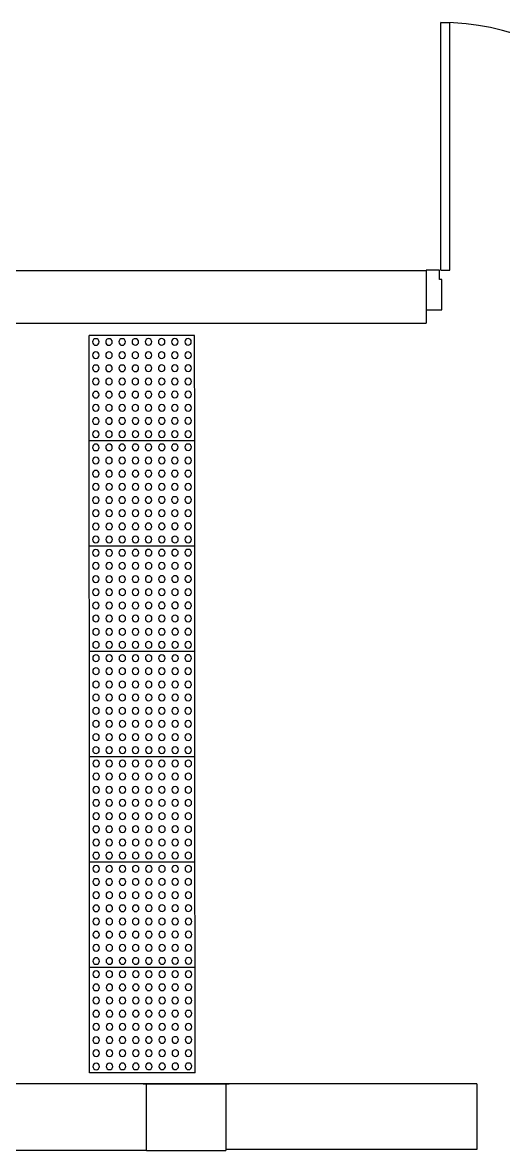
# Model space of a CAD drawing. Extents: x -248 to -11, y 347 to 447.
# Drawn here: x -114.787 to -112.963, y 416.808 to 421.09 of the extents above; entities that cross this region are included whole.
import ezdxf

# ---------------------------------------------------------------- set-up
doc = ezdxf.new("R2010")
doc.units = 0
doc.header["$LTSCALE"] = 0.02
doc.header["$MEASUREMENT"] = 0
doc.layers.get('0').update_dxf_attribs({"linetype": 'CONTINUOUS'})
for name, color, linetype in [('ALV', 2, 'CONTINUOUS'), ('AR-PIS', 1, 'CONTINUOUS'), ('ESQ', 1, 'CONTINUOUS'), ('ESTR', 3, 'CONTINUOUS')]:
    doc.layers.add(name, color=color, linetype=linetype)

# ---------------------------------------------------------------- blocks, each defined once
blk = doc.blocks.new('PTDP-SSS')
for p, q in [((0.055, 1.015), (0.09, 1.015)), ((0.055, 0.075), (0.055, 1.015)), ((0.09, 0.075), (0.09, 1.015)), ((1.91, 0.075), (1.91, 1.015)), ((1.945, 1.015), (1.91, 1.015)), ((1.945, 0.075), (1.945, 1.015)), ((0.05, 0.075), (0, 0.075)), ((0, 0.075), (0, -0.075)), ((0.05, 0.04), (0.05, 0.075)), ((0.055, 0.075), (0.09, 0.075)), ((1.945, 0.075), (1.91, 0.075)), ((1.95, 0.04), (1.95, 0.075)), ((1.95, 0.075), (2, 0.075)), ((2, 0.075), (2, -0.075)), ((0.06, 0.04), (0.05, 0.04)), ((0.06, -0.075), (0.06, 0.04)), ((1.94, -0.075), (1.94, 0.04)), ((1.94, 0.04), (1.95, 0.04)), ((0, -0.075), (0.06, -0.075)), ((2, -0.075), (1.94, -0.075))]:
    blk.add_line(p, q)
for centre, start, end in [((0.055, 0.075), 0, 90), ((1.945, 0.075), 90, 180)]:
    blk.add_arc(centre, 0.94, start, end)
blk = doc.blocks.new('piso podotactil')
for p, q in [((1, 1.4), (1, 1)), ((1.4, 1.4), (1, 1.4)), ((1.4, 1.4), (1.4, 1)), ((1.4, 1), (1, 1))]:
    blk.add_line(p, q)
for centre in [(1.025, 1.375), (1.075, 1.375), (1.125, 1.375), (1.175, 1.375), (1.225, 1.375), (1.275, 1.375), (1.325, 1.375), (1.375, 1.375), (1.025, 1.325), (1.075, 1.325), (1.125, 1.325), (1.175, 1.325), (1.225, 1.325), (1.275, 1.325), (1.325, 1.325), (1.375, 1.325), (1.025, 1.275), (1.075, 1.275), (1.125, 1.275), (1.175, 1.275), (1.225, 1.275), (1.275, 1.275), (1.325, 1.275), (1.375, 1.275), (1.025, 1.225), (1.075, 1.225), (1.125, 1.225), (1.175, 1.225), (1.225, 1.225), (1.275, 1.225), (1.325, 1.225), (1.375, 1.225), (1.025, 1.175), (1.075, 1.175), (1.125, 1.175), (1.175, 1.175), (1.225, 1.175), (1.275, 1.175), (1.325, 1.175), (1.375, 1.175), (1.025, 1.125), (1.075, 1.125), (1.125, 1.125), (1.175, 1.125), (1.225, 1.125), (1.275, 1.125), (1.325, 1.125), (1.375, 1.125), (1.025, 1.075), (1.075, 1.075), (1.125, 1.075), (1.175, 1.075), (1.225, 1.075), (1.275, 1.075), (1.325, 1.075), (1.375, 1.075), (1.025, 1.025), (1.075, 1.025), (1.125, 1.025), (1.175, 1.025), (1.225, 1.025), (1.275, 1.025), (1.325, 1.025), (1.375, 1.025)]:
    blk.add_circle(centre, 0.0125)

msp = doc.modelspace()

# ---------------------------------------------------------------- linework, layer by layer
at = {"layer": 'ALV'}
for p, q in [((-117.0692, 420.1485), (-113.2559, 420.1485)), ((-113.2559, 420.1485), (-113.2559, 419.9485)), ((-117.0692, 419.9485), (-113.2559, 419.9485)), ((-113.0638, 417.0613), (-117.0692, 417.0613)), ((-113.0638, 417.0613), (-113.0638, 416.812)), ((-114.3165, 416.8084), (-120.0165, 416.8084)), ((-113.0638, 416.812), (-114.0145, 416.812))]:
    msp.add_line(p, q, dxfattribs=at)
at = {"layer": 'ESTR'}
for p, q in [((-114.3296, 417.0613), (-114.0037, 417.0613)), ((-114.3165, 416.8084), (-114.3165, 417.0584)), ((-114.0165, 417.0584), (-114.0165, 416.8084)), ((-114.3165, 416.8084), (-114.0165, 416.8084))]:
    msp.add_line(p, q, dxfattribs=at)

# ---------------------------------------------------------------- block references
at = {"layer": 'AR-PIS', "xscale": -1, "rotation": 180.0358733772368}
for p in [(-115.5351, 420.9019), (-115.5349, 420.5019), (-115.5346, 420.1019), (-115.5344, 419.7019), (-115.5341, 419.3019), (-115.5339, 418.9019), (-115.5336, 418.5019)]:
    msp.add_blockref('piso podotactil', p, dxfattribs=at)
at = {"layer": 'ESQ'}
msp.add_blockref('PTDP-SSS', (-113.2559, 420.0752), dxfattribs=at)

doc.saveas('drawing.dxf')
